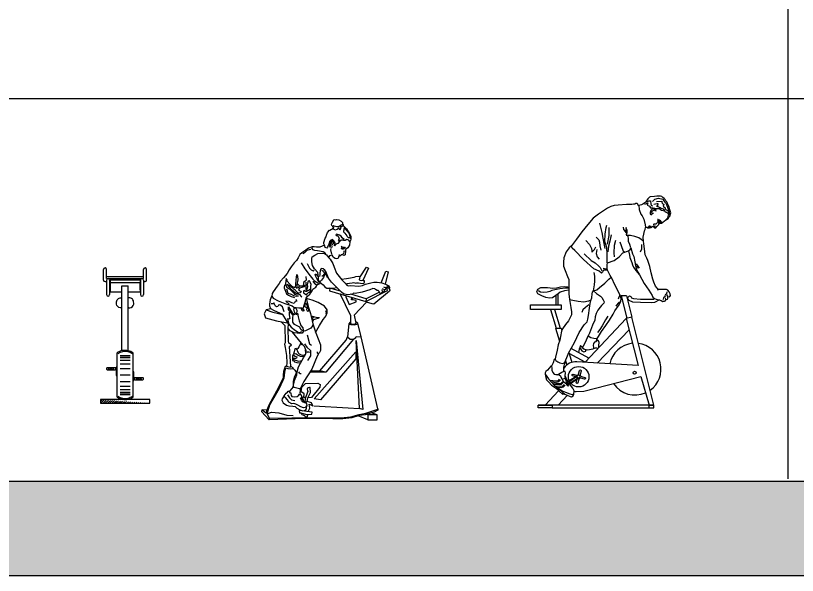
# Model space of a CAD drawing. Header units: millimetres. Extents: x 24547 to 62889, y 34568 to 56011.
# Drawn here: x 48525 to 54806, y 34568 to 39067 of the extents above; entities that cross this region are included whole.
import ezdxf

# ---------------------------------------------------------------- set-up
doc = ezdxf.new("R2010")
doc.units = ezdxf.units.MM
doc.layers.add('www.cad-blocks.net', color=7, linetype='Continuous')

# ---------------------------------------------------------------- blocks, each defined once
blk = doc.blocks.new('A$C1FE77035')
for p, q in [((547.6, 1058.1), (545.8, 1037.3)), ((545.8, 1037.3), (836.8, 950.2)), ((633.7, 1033.1), (547.1, 1058.1)), ((838.8, 973.7), (717.4, 1008.8)), ((836.8, 950.2), (1010.8, 1039.6)), ((947.2, 1025), (838.8, 973.7)), ((1009.8, 1054.6), (985.3, 1043)), ((1009.8, 1054.6), (997.1, 1057.3)), ((1010.8, 1039.6), (1009.8, 1054.6)), ((838.8, 973.7), (836.8, 950.2)), ((43.9, 46.8), (79.3, 62.5)), ((79.3, 62.5), (138.5, 54.9)), ((138.5, 54.9), (201.2, 37.5)), ((201.2, 37.5), (254.2, 35.3))]:
    blk.add_line(p, q)
for points in [[(537.6, 1403.6), (531.5, 1395.5), (529.4, 1386.8), (523.5, 1379.6), (509.5, 1386.4), (507.3, 1399.6), (499.3, 1414.5), (500.8, 1426.2), (510.2, 1460.7), (517.4, 1470.7), (522, 1483), (528.8, 1504.9), (545.1, 1523.6), (547.3, 1525.3), (560.2, 1532.6), (568.6, 1536.5), (573.9, 1546.7), (569, 1555.3), (564.9, 1561.7), (562.4, 1573), (570.3, 1587.8), (580.6, 1606.3), (582.9, 1609), (595.7, 1608.3), (604.9, 1610.1), (620.4, 1607.1), (639.8, 1595.7), (650.4, 1585.4), (649.8, 1573.6), (643.2, 1568.5), (634.5, 1562.7), (621, 1550.5), (605.4, 1552.5), (582, 1555.6), (577, 1563.2), (575.1, 1556.5), (576.6, 1552.3), (573.7, 1537.8), (573.2, 1533.9), (594.3, 1528.2), (607.8, 1532.4), (621, 1542.6), (621.8, 1533.6), (627.1, 1527.9), (633.7, 1533), (637.8, 1549.4), (633.6, 1555.8), (645.3, 1554.3), (649.9, 1558.7), (658.9, 1559.5), (656.9, 1566.7), (649.8, 1573.6)], [(658.9, 1559.5), (671, 1545.1), (681.5, 1534.8), (688.9, 1522.9), (697.4, 1511.9), (708.7, 1491.6), (716.3, 1473.8), (716.6, 1452.9), (715, 1440.2), (709.9, 1431.9), (705.6, 1436.5), (700.7, 1445), (684.4, 1449.1), (672.4, 1440.8), (659.7, 1442.4), (651.9, 1443.4), (635.6, 1440.5), (626.7, 1432.8), (611.7, 1416.8), (603.4, 1413.9), (592.8, 1408.4), (586.5, 1398.3), (587.6, 1407.1), (589.5, 1421.7), (580.9, 1439.7), (569.2, 1449.1), (555.7, 1443.9), (546.5, 1434.2), (541.8, 1420.9), (540.5, 1411.2), (537.6, 1403.6)], [(405.8, 1390.5), (375.6, 1379.5), (354.6, 1362.4), (324.1, 1341.5), (305.5, 1328), (294.1, 1301.7), (280.4, 1279.7), (260.3, 1262.5), (236.2, 1229.9), (220.1, 1205.2), (206.3, 1175.2), (175.3, 1142.5), (150.9, 1114.9), (141.4, 1096.9), (124.5, 1073.3), (92, 1028.9), (85.2, 1014.9), (82.5, 994.4), (92.2, 977.3), (133.1, 955.2), (185.1, 935.5), (246.2, 916.7), (259.6, 905.1), (299.8, 900.9), (324.4, 899.7), (337.1, 898.1), (339, 912.7), (352.1, 952.7), (358.3, 977.7), (368.4, 994.2), (387.2, 1009.6), (403, 1031.4), (411.2, 1049.2), (434.4, 1067), (449.8, 1086.8), (468.9, 1096.3), (467.8, 1109.7)], [(504.3, 1405.2), (468.1, 1388.4), (453.1, 1387.3), (440.1, 1387), (421.7, 1390.4), (405.8, 1390.5), (400.8, 1382.2), (408.2, 1370.3), (425.3, 1364.2), (449.5, 1360), (495.4, 1354.1), (507.1, 1344.7), (513.9, 1330.4)], [(709.9, 1431.9), (706.4, 1404.6), (692.5, 1381.6), (675, 1369), (673.2, 1362.3), (670.3, 1325), (664, 1321.8), (650.8, 1327.5), (643.8, 1327.4), (638.6, 1325.1), (635.2, 1321.6), (633.8, 1318.8), (629.9, 1319.3), (626.2, 1321.7), (625.9, 1318.8), (625.4, 1314.9), (620, 1311.6), (618, 1311.9), (616.5, 1308.1), (613.6, 1300.6), (611.1, 1296.9), (600.9, 1294.3), (591.2, 1296.5), (577.3, 1304.2), (572.7, 1314.8), (567.8, 1322.3), (554.6, 1320.1), (544.3, 1317.4), (537.8, 1305.4), (549.7, 1290), (572.1, 1256.3), (583.3, 1227.1), (602.7, 1178), (644.5, 1124.6), (669.9, 1098.5), (685.8, 1083.5), (696.1, 1078.3), (713, 1079), (781, 1075.2), (809.2, 1078.5), (834.4, 1089.2), (877.7, 1101.4), (902.3, 1107.2), (927.1, 1107), (965.9, 1100), (995.2, 1089.2), (1021.3, 1075.9), (1028, 1066.2), (1028.1, 1059.2), (1024.7, 1055.7), (1013.6, 1062.1), (1003.8, 1063.3), (997.8, 1063.1), (996.8, 1055.3), (991.9, 1048), (985.7, 1045.8), (985.4, 1043.9), (984, 1033.2), (978.1, 1026), (971.2, 1025.9), (968.4, 1027.2), (965.6, 1020.7), (958.9, 1015.6), (950.3, 1017.7), (944.2, 1032.3), (936.1, 1038.4), (928.3, 1039.4), (915.3, 1047), (910.2, 1053.6), (892.7, 1055.9), (869.6, 1045.9), (806.5, 1026.3), (751.6, 1016.5), (737.9, 1018.3), (734.4, 1013.8), (701.4, 1004.2), (678.8, 1006.1), (656.7, 1011.9), (640.7, 1025.9), (602.1, 1065.6), (560.8, 1106.6), (538, 1138.3), (526.7, 1165.6), (517.4, 1185.6), (506.7, 1172.1), (497.2, 1144.6), (481.3, 1121.8), (467.8, 1109.7), (458, 1117.9), (455.9, 1147.9), (450.7, 1184.3), (423.6, 1212.6), (407.4, 1241.5), (402.3, 1270.9), (403.5, 1295.5), (407.2, 1309), (428, 1324.1), (450.4, 1336.1), (486.7, 1340.4), (504.3, 1338.1), (520.5, 1325.1), (537.8, 1305.4)], [(565.9, 1392.6), (563.1, 1386), (552.3, 1387.4), (548.5, 1395.9), (549.5, 1403.7), (548.1, 1415.7), (556.9, 1438.4), (564.1, 1440.4), (577.2, 1433.8), (579, 1424.6), (575.9, 1416.1), (568.6, 1413.1), (568.5, 1405.2)], [(568.8, 1423), (566.9, 1431.2), (559.7, 1429.1), (557.3, 1418.5), (556.5, 1411.7), (557.2, 1409.6), (557.2, 1401.7), (560.3, 1403.2), (562.5, 1404.9)], [(640.2, 1383.4), (644, 1375), (649.9, 1374.2), (657.8, 1374.2), (665.3, 1378.2)], [(640.2, 1383.4), (647.3, 1377.5), (654.2, 1376.6), (661, 1375.8), (665.3, 1378.2)], [(394.8, 1367.9), (381.6, 1365.6), (364.1, 1360.9), (343.9, 1342.7), (330.8, 1333.5)], [(555.1, 1378.1), (552.6, 1366.6), (561.9, 1330.6)], [(621.1, 1328), (621.6, 1323.9), (622, 1319.9)], [(625.7, 1325.4), (629.4, 1322.9), (632.2, 1321.6)], [(654.1, 1329.7), (652.5, 1332.8), (654.9, 1336.5), (658.8, 1336), (660.7, 1334.8)], [(663.6, 1357.2), (657.5, 1341.1)], [(316.6, 1261.9), (347.9, 1212.3), (390.4, 1157.2), (411.9, 1131.6), (424.8, 1116.1), (438.9, 1110.3), (450.6, 1100.8), (453.1, 1096.5)], [(364.4, 1255.8), (385.7, 1220.3), (398.7, 1205.7), (413.5, 1197.9), (422, 1201.7)], [(517.4, 1185.6), (506.7, 1202.9), (495.1, 1213.3), (482.7, 1216.9), (472.9, 1210.2), (471.1, 1196.6), (467.8, 1178.2), (466.4, 1167.4), (464.5, 1152.8)], [(480.9, 1203.2), (491.2, 1197.9), (495.9, 1188.4), (499.3, 1184)], [(792.6, 1148.2), (842.9, 1227.7), (859.7, 1219.5), (812.7, 1119.9)], [(960.2, 1101), (997, 1193.9), (1016.3, 1189.4), (991.9, 1090.5)], [(355, 1151.9), (357.2, 1122.8), (350.3, 1115.8), (340.1, 1106.2), (336.1, 1097.8), (335.3, 1084), (327.9, 1073), (307.2, 1073.7), (290.5, 1090.7), (289, 1101.9), (292.1, 1126.2), (290.8, 1154.2), (283.5, 1167), (276.1, 1148.1), (274.6, 1121.6), (270.7, 1091.3), (269.2, 1063.7), (262.2, 1063.7), (246.4, 1071.6), (226.8, 1089.1), (204.2, 1113.8), (205.7, 1125.5), (196.2, 1136.6), (193.5, 1116.2), (190.6, 1093.7), (201.8, 1064.5), (227.6, 1049.3), (254.8, 1022), (265.2, 1009.7), (283.2, 1003.4)], [(428.1, 1172.2), (431.9, 1155.8), (441.7, 1139.7), (451.2, 1120.6), (458.5, 1107.7)], [(433.2, 1173.5), (444, 1165.1), (448.3, 1159.6), (452.4, 1153.2)], [(507.1, 1183), (501.5, 1170.8), (492.9, 1158), (484.1, 1151.2)], [(511.3, 1178), (523.7, 1153.2), (537.3, 1140.1)], [(679.9, 1089.1), (690.7, 1096), (706.9, 1098.9), (726.9, 1100.2), (738.3, 1103.7), (747.8, 1100.5), (756.4, 1098.4), (764.6, 1100.3), (777.5, 1100.6), (793.1, 1098.6), (821.5, 1096), (826.8, 1106.2), (825.2, 1117.3), (817.5, 1118.3), (812.7, 1119.9), (802.5, 1117.2), (792.8, 1119.5), (786.5, 1124.2), (787.6, 1139.9), (792.6, 1148.2), (775.3, 1152.4), (755, 1149.1), (739.5, 1144.2), (714, 1138.5), (680.8, 1133.9), (641.6, 1128.3)], [(183.4, 1083.7), (180.4, 1060.3), (191.9, 1034), (200, 1012.2), (215.7, 1003.2), (238.1, 992.4), (257.1, 986), (264.8, 984)], [(348.1, 1083.3), (339.3, 1068.6), (321.8, 1063.9), (305.2, 1058.1), (296.8, 1047.3), (301.9, 1040.7), (315.9, 1033.9), (318.1, 1027.7), (308.4, 1022), (297.9, 1017.4), (290.5, 1021.3), (270.3, 1041.8), (257.5, 1050.4), (230.7, 1073.7), (204.9, 1088.9), (232, 1052.7), (252.8, 1037.1), (271.6, 1020.8), (303.6, 1007.7), (318.5, 991.9), (322.7, 986.4)], [(284.4, 1097.5), (279.5, 1059.4), (293.9, 1063.5), (302.1, 1065.4), (297, 1072)], [(356, 1106.1), (354.5, 1071.6), (353.7, 1049.9), (360.1, 1045.1), (366.3, 1047.2), (370.3, 1070.5), (369.2, 1085.5), (373.1, 1107.9), (375.2, 1116.5), (378.8, 1121), (385.6, 1112.2), (395, 1093.1), (393.8, 1068.5), (391.5, 1049.9), (382.4, 1041.2), (363.7, 1034.7), (362.2, 1030.9), (354.4, 1031.9), (342.3, 1038.4), (336.7, 1033.2), (337, 1020.3), (345.2, 1014.3), (352.6, 1010.3), (361.7, 1004.2), (369, 1014.2), (378.3, 1024.9), (381.5, 1026.4), (391.3, 1033.1), (394.5, 1042.6), (398.2, 1048.1)], [(412.7, 1114.6), (415.1, 1110.4), (429.6, 1091.6), (436.2, 1088.8), (437.9, 1086.6)], [(468.1, 1106.3), (493.2, 1085.9), (508, 1070.1), (518.8, 1061.8), (521.5, 1059.4), (532.2, 1058), (547.1, 1058.1), (573.9, 1058.6), (605.1, 1062.5)], [(977.8, 1069.7), (985.3, 1065.7), (994.1, 1064.6)], [(1007.7, 1077.7), (1009.7, 1070.5)], [(1014.1, 1073.9), (1017.3, 1067.5)], [(199.4, 1053.9), (210.6, 1017.7), (236.5, 1010.4), (255, 1000.1), (267.4, 996.5), (282.1, 994.6), (288.2, 995.8), (295.3, 996.9)], [(1023.5, 1056.3), (1029.1, 1043.2), (1027, 1034.6), (902.6, 930.8), (889, 932.6), (842.3, 946.5), (744.4, 841.3), (757.9, 776.4), (745.8, 767.1), (721.3, 769.3), (715.8, 773), (716.9, 835), (630.8, 1011.9)], [(964.1, 1047.6), (967.6, 1036.3), (968.3, 1034.2)], [(968.1, 1056), (974.6, 1052.2), (979.9, 1047.6)], [(358.3, 977.7), (374.4, 910.3), (392.8, 853.5), (410, 772), (409.8, 755.2), (394.5, 736.4), (351.3, 716.2), (335.8, 711.3), (325.1, 697.8), (305.7, 693.4), (260.8, 698.2), (228.3, 715.3), (214, 735), (214.9, 772.5), (200.2, 797.1), (169.1, 847.7), (103.5, 876.9), (72.7, 891.8), (65.6, 913.5), (65.6, 928.4), (70.7, 968.3), (82.5, 994.4)], [(274.8, 968.8), (282.6, 952.9), (270.4, 950.5), (261.3, 933.8), (242.4, 941.2), (220.7, 950), (193.4, 953.5), (222.2, 930.9)], [(432.8, 703), (465.8, 759.2), (493.7, 806.1), (508.6, 822), (516.1, 833.9), (526.3, 859.3), (525.4, 883.2), (505.4, 912.5), (452.9, 943), (404.8, 962.1), (367.7, 973.8), (358.3, 977.7)], [(676.9, 998.1), (675.3, 988.9), (703.1, 927.9), (759.3, 948.3), (760.5, 958.1), (731.5, 963.8), (731.2, 981.8)], [(731.5, 963.8), (722.8, 964.9), (724.6, 983.8)], [(72.7, 891.8), (36, 883.4), (18.9, 851), (30.6, 818.7), (119.7, 795.4), (190.4, 782.3), (215.2, 778.6)], [(36, 883.4), (89.2, 865.6), (169.1, 847.7)], [(179.7, 868.1), (168, 908.2), (146.2, 923.9), (136, 921.3), (129.6, 910.2), (118.4, 907.7), (110.4, 914.7), (98.6, 939), (95.8, 932.4), (76.9, 931.9)], [(356.3, 939.4), (374.8, 898.4), (375.8, 883.4), (375.1, 869.6), (368.6, 873.4), (363, 884), (364.8, 897.7), (353, 906.1), (347.2, 906.9), (349.4, 924.4), (350.7, 934.2), (356.3, 939.4)], [(221, 865.7), (220.3, 845), (226.4, 815.5), (219.5, 808.5), (208.2, 812.9), (217.3, 768.2), (236.1, 745), (272.1, 716.6), (292.4, 705), (308, 703), (318.3, 706.6), (321.8, 710.2)], [(396.6, 835.5), (424, 827), (452.3, 823.3), (465, 821.7)], [(416.8, 829.2), (408.9, 817), (404, 800.6)], [(412.7, 800.7), (411.8, 793.9), (420.4, 806.6), (434.1, 812.8), (454.6, 818.1), (465, 821.7)], [(513.8, 877.7), (517.9, 863.4), (515.3, 850.8)], [(157.6, 788.3), (186.1, 757.1), (189, 618.1), (184.6, 606.8), (190.1, 580.3), (198.8, 517.8), (203.1, 458.9), (200.5, 430.5), (219.6, 425), (228.3, 423.9), (233.7, 427.2), (224.8, 588.7), (239.4, 601.7), (218.6, 617.3), (216.6, 632.4), (214, 735)], [(410, 772), (434.2, 698.6), (472.5, 603.6), (473.6, 581.6), (472.6, 558), (465.5, 542.1), (460.6, 534.8), (446.7, 511.1), (402.6, 407.8), (340.2, 308), (309.9, 249.5), (292.3, 251.8), (260.8, 260.8), (252.5, 265.8), (263.9, 315.8), (281.8, 362.1), (284.7, 384.5), (295.1, 426.7), (313.5, 454), (338.5, 502.3), (348.6, 518.8), (354.1, 530.9), (357.3, 555.3), (344.7, 588.6), (320.7, 617.4), (295.4, 644.3), (248.2, 704.9)], [(701.8, 771.8), (689.3, 667.5), (712.5, 647.6), (738.2, 647.3), (755.8, 660.9), (758.8, 668.4), (799.1, 666.2), (771.6, 775.7)], [(716, 785.1), (708, 781.9), (701.8, 771.8), (716.7, 764.9), (744.3, 763.3), (765.9, 769.5), (771.6, 775.7), (766.5, 782.3), (755.8, 786.5)], [(364.7, 681.8), (385.4, 611.9), (400.6, 599)], [(394.4, 394.7), (468.8, 394.9), (679.7, 638.9), (689.3, 667.5)], [(738.2, 647.3), (516.8, 382.7), (468.8, 394.9)], [(932.6, 88.7), (865.2, 391.4), (799.1, 666.2)], [(283.4, 566.1), (276.2, 572), (266.2, 571.3), (262.7, 559.9), (261, 546.2), (255.7, 528.1), (248.8, 513.2), (248.3, 494.4), (257, 484.4), (272, 478.5), (294.9, 471.6), (311, 473.4), (324.2, 474.7)], [(311, 611.1), (299.8, 585.8), (290.1, 572.2), (283.4, 566.1), (285.7, 553.9), (295.4, 536.8), (302.4, 529), (316.5, 523.2), (331, 520.4), (343, 521.8), (352.6, 527.6)], [(312, 626.6), (311, 611.1), (324.2, 606.4), (332.6, 603.1)], [(344.5, 609.9), (363.8, 582.7), (391.3, 558.3), (392.6, 514.6), (368, 477.2)], [(352.1, 569.1), (350.2, 554.5), (351.6, 542.4), (354.8, 536.1)], [(255.7, 520.4), (269.5, 512.7), (283.4, 504.9), (281, 494.3), (271.8, 491.6), (261, 493), (247.9, 498.6)], [(264, 531.2), (275.2, 533.7), (288.4, 521.1), (310.8, 510.3), (325.5, 508.4), (336.2, 514.9)], [(363.4, 541.1), (369, 546.3), (375.8, 545.5), (380.7, 544.8), (384.7, 545.3)], [(445.2, 545.4), (445.1, 537.5), (450.4, 531.9), (453, 529.6)], [(248.3, 494.4), (248.2, 477.6), (261.2, 471), (264.6, 466.6), (283.7, 461.1), (308, 458), (316.6, 460.1)], [(0.7, 80.2), (0, 67.4), (61.7, 0), (63.4, 13.6), (43.9, 46.8), (66.4, 121.2), (99.5, 178.3), (142.1, 255), (173.1, 318.3), (180.1, 334.2), (186.4, 382.9), (191.5, 407), (197.7, 417.1), (209.2, 413.6), (233.5, 410.5), (253.5, 411.9), (253.2, 416.9), (233.7, 427.2)], [(200.5, 430.5), (190.3, 428.9), (174.3, 389.4), (173.6, 360.8), (171.6, 337.3), (154.7, 298.9), (119, 229.2), (60.8, 123.9), (39.4, 73.2), (35.8, 52.8), (0.7, 80.2), (43.3, 82.4)], [(253.5, 411.9), (265.7, 398.5), (276.7, 384.2), (275, 370.6), (261.4, 342.6), (253.1, 309), (252.5, 265.8), (226.5, 233.3), (222.5, 224.9), (223.9, 220.7), (230.7, 219.9), (235.5, 210.3), (237.3, 194.3), (243.5, 188.5), (264.8, 184.8), (285.1, 188.1), (299.3, 198.1), (304.2, 205.4), (311.1, 205.5), (310.7, 217.5), (311.1, 236.2), (309.9, 249.5)], [(294.8, 386.4), (301.6, 377.6), (309.9, 372.6), (317.8, 372.6)], [(516.8, 382.7), (387.2, 383.1)], [(317.6, 223.6), (321.6, 261.7), (352.2, 291.4), (450.8, 295.5), (471, 283), (466.4, 262.8), (399.3, 180.4), (370.1, 177.2)], [(365.2, 147.2), (370.1, 177.2), (393.6, 220.7), (389.6, 258.9), (383.7, 259.6), (372.5, 257.1), (368.1, 253.7), (367, 245), (367.9, 236.9), (371.8, 228.5), (349.4, 170), (347.3, 138.5)], [(181.5, 191.6), (165.6, 167.9), (163.2, 157.3), (172.5, 137.3), (198.6, 117.1), (218.7, 111.5), (249.3, 110.5), (269.5, 105.9), (282.8, 93.3), (306.9, 80.3), (329.7, 73.4), (351.1, 77.6), (361.4, 88.1), (362.9, 115.7)], [(311.1, 205.5), (325.1, 182.9), (335.9, 151.8), (344.1, 138.9), (355.8, 137.4), (360.7, 128.8), (362.9, 115.7), (349.8, 98.5), (337.6, 96.2), (314.7, 103.1), (291.9, 117.9), (275.2, 127), (257.9, 131.2), (243.7, 128.1), (218.6, 141.2), (206.4, 161.6), (191.8, 179.3), (180.6, 184.7), (181.5, 191.6), (197.4, 215.2), (208.2, 221.8), (213.2, 230), (219.3, 231.2), (222.5, 224.9)], [(207.5, 201.1), (223.1, 176.3), (241, 161.1), (252.6, 158.6), (266.9, 154.8)], [(352.5, 178.2), (339.5, 178.2), (342.4, 208.5), (331.8, 217.8), (317.6, 223.6)], [(319.1, 182.7), (310.1, 167)], [(323.8, 173.2), (315.7, 156.4)], [(327.2, 160.9), (321.3, 145.8)], [(332.5, 148.3), (328.2, 138)], [(372.7, 66.7), (387, 92.9), (385.2, 109.9), (381.2, 125.3), (402.9, 116.5), (412.3, 112.4), (401.5, 136.5), (365.2, 147.2), (349.2, 138.2)], [(63.4, 13.6), (242.1, 16.4), (386.8, 16.5), (546.2, 15.8), (637.4, 15.9), (716.2, 24.5), (783.1, 43.6), (836.7, 52.5), (924.7, 81.8), (932.6, 88.7), (933.1, 77.7), (905.4, 62.5), (848.8, 46), (831.2, 40.4), (783.8, 33.6), (724, 15.6), (652.6, 8), (572.4, 8.4), (413, 9.2), (269.3, 8.9), (61.7, 0)], [(420.3, 113.3), (694.5, 95.7), (784.1, 91.1)], [(318.8, 54.5), (321.9, 41.9), (343.8, 35.1), (348.4, 24.6), (367.1, 23.2), (370.5, 43.3)], [(853.8, 0), (774.8, 30.9)], [(853.8, 39.9), (839.9, 43.1)], [(928.5, 39.9), (879.7, 55)]]:
    blk.add_lwpolyline(points)
for points in [[(712.7, 1461.3), (712.4, 1474.3), (704, 1501.1), (689.2, 1516.9), (670.1, 1538.2), (664, 1545), (659.6, 1533.7), (661.5, 1525.5), (657.3, 1516.1), (658.5, 1510), (667.1, 1499.9), (676.6, 1488.8), (685.1, 1477.8), (686.5, 1473.6), (696.5, 1466.4), (706.3, 1465.1)], [(615.4, 1475.9), (623.8, 1456.9), (617.7, 1447.8), (614.7, 1440.3), (619.4, 1437.7), (627.2, 1444.6), (642.4, 1446.6), (658.1, 1445.6), (663.5, 1448.8), (646.5, 1462.9), (638.1, 1474.9), (624.4, 1484.6), (601.8, 1493.5), (595, 1487.4), (599.1, 1481), (606.1, 1481)], [(639.5, 1393.4), (653.6, 1387.6), (664.5, 1387.2), (671.5, 1380.4), (663, 1383.4), (656.2, 1384.3), (645.8, 1388.6)], [(215.4, 907.1), (245.8, 858.6), (264, 846.3), (269.5, 850.6), (278.4, 850.4), (283.3, 849.8), (289.2, 856.9), (292.4, 827.8), (302.1, 795.9), (308.3, 774.3), (316.1, 758.4), (330.5, 739.7), (333, 720.6), (329.5, 716.1), (316, 726.7), (306.6, 745.8), (289.5, 751.9), (262.8, 767.3), (250, 783.8), (250.5, 818.4), (252.6, 841.9), (237.9, 858.6), (216.8, 887.1)], [(264.9, 898.7), (256.8, 889.8), (260, 868.6), (264.2, 863.1), (272.2, 856.2), (281.7, 853), (285.1, 879.2), (276.3, 895.2)], [(325.9, 895.8), (339.3, 884.1), (339.1, 875.2), (330.1, 874.4), (322.1, 881.4), (319.6, 892.6)], [(760.6, 636.4), (814, 82.5), (786.2, 90)], [(756.8, 545.3), (756.4, 488.9), (473.2, 160.1), (420.7, 167.9)], [(302.4, 75.1), (304.1, 57), (314.8, 55.6), (360.7, 42.8), (403.6, 45.2), (406.8, 62.6)], [(853.8, 0), (928.5, 0), (928.5, 39.9), (853.8, 39.9)]]:
    blk.add_lwpolyline(points, close=True)
blk = doc.blocks.new('A$C431E592C')
for p, q in [((728.2, 900.4), (773, 721.1)), ((771.6, 900.4), (728.2, 900.4)), ((771.6, 900.4), (813.9, 731.3)), ((160.2, 792.4), (205.9, 641.9)), ((191.9, 792.4), (237.5, 641.9)), ((768, 719.5), (438.4, 366.9)), ((201.5, 641.9), (247, 641.9)), ((201.5, 641.9), (233, 538)), ((247, 641.9), (251.8, 626.2)), ((791.4, 628.3), (536, 361.2)), ((306.7, 444.7), (309.1, 437)), ((469.1, 399.8), (325.5, 477.7)), ((280.9, 379.7), (291.3, 345.3)), ((438.4, 366.9), (309.1, 437)), ((309.1, 437), (330.7, 365.8)), ((381.1, 261.6), (301.6, 212.1)), ((375.1, 252.1), (304.1, 208)), ((382.4, 240.3), (312.2, 196.7)), ((393.9, 241.7), (315.1, 192.7)), ((225.2, 139), (117.5, 23.8)), ((296.6, 103), (220.8, 23.8)), ((952.8, 23.8), (61.4, 23.8)), ((173.1, 0), (951.5, 0))]:
    blk.add_line(p, q)
for points in [[(1105.7, 1522.2), (1113, 1536.7), (1122.3, 1544), (1122.3, 1553.3), (1126.3, 1569.2), (1125, 1577.2), (1125, 1577.2), (1119, 1592.4), (1117, 1605.7), (1113, 1617), (1105.7, 1630.2), (1099.1, 1650.8), (1094.5, 1658.1), (1087.8, 1666), (1081.2, 1676.6), (1073.2, 1684.6), (1063.9, 1691.2), (1055.3, 1699.2), (1045.3, 1702.5), (1030.7, 1702.5), (1013.5, 1702.5), (996.2, 1701.2), (962.4, 1697.9), (957.1, 1695.2), (947.8, 1687.3), (942.5, 1680.6), (935.9, 1673.3), (929.2, 1661.4), (926.6, 1655.4), (917.3, 1649.5), (910.6, 1644.8), (903.3, 1639.5), (891.4, 1634.2), (880.8, 1630.9), (869.5, 1627.6), (865.5, 1627.6), (860.9, 1639.5), (853.6, 1642.8), (846.3, 1642.8), (837.7, 1638.8), (826.4, 1637.5), (815.1, 1636.2), (803.1, 1636.9), (786.6, 1636.9), (772, 1636.9), (704.9, 1631.6), (672.4, 1626.9), (645.9, 1619), (619.3, 1606.4), (544.7, 1559.1), (502.3, 1524.6), (459.8, 1476.2), (412.7, 1415.2), (370.1, 1355.8), (329.6, 1304.1), (310.4, 1287.5), (286.5, 1254.4), (268.6, 1207.1), (263.9, 1171.3), (265.2, 1138.8), (277.8, 1105.6), (297.1, 1057.9), (307.7, 1032.7), (309, 969.4), (308.3, 917.7), (312.3, 871.9), (323.6, 808), (329.6, 773.5), (328.9, 748.9), (303.7, 700.5), (281.8, 670.7), (256.6, 636.2), (248, 618.3), (240, 575.6), (235.3, 544.4), (221.4, 506.6), (214.1, 463.9), (199.5, 408.2), (198.1, 393.6), (194.8, 394.3), (190.8, 389), (181.5, 363.1), (174.9, 347.2), (168.9, 336.6), (168.9, 339.3), (162.3, 335.3), (149.7, 318.7), (137.1, 304.8), (123.8, 294.2), (117.8, 282.9), (117.2, 272.3), (121.8, 244.9), (127.1, 225), (146.4, 207.8), (167.6, 183.2), (200.8, 160.7), (222, 155.4), (239.9, 142.8), (258.5, 123.4), (275.1, 111.5), (295.6, 103.5), (317.6, 92.9), (330.2, 90.2), (342.1, 97.5), (348.7, 110.8), (350.7, 138), (338.8, 160.5), (305.6, 205.6), (293.7, 224.8), (285.7, 240.7), (278.4, 257.3), (279.7, 283.8), (277.1, 292.5), (271.8, 293.8), (265.8, 293.1), (266.5, 303.7), (268.4, 328.9), (272.4, 348.2), (278.4, 361.4), (274.4, 366.1), (278.4, 373.4), (296.4, 418.8), (303.7, 439.4), (352.8, 525.6), (391.3, 607.1), (430.5, 668.4), (454.4, 693.6), (460.4, 713.5), (465.7, 743.3), (474.3, 803.3), (479, 841.1), (484.3, 864.3), (491.6, 884.9), (494.9, 918), (498.2, 930), (505.5, 940.6), (530.7, 920), (563.2, 900.1), (573.8, 888.2), (584.5, 869.6), (590.4, 853), (589.8, 842.4), (570.5, 823.2), (558.6, 810), (542, 786.7), (527.4, 758.2), (518.1, 733), (515.4, 707.2), (498.9, 665.4), (474.3, 601.5), (463, 580.3), (459.7, 577.6), (454.4, 565), (438.4, 527.2), (423.2, 497.4), (417.9, 489.4), (414.5, 490.1), (407.3, 498), (402.6, 503.3), (398.6, 494.1), (392, 472.8), (386.2, 444.8)], [(918.9, 1637.6), (931.9, 1643.7), (942.3, 1648), (938, 1631.4), (950.3, 1624.7), (955.3, 1621), (963.3, 1609.9), (971.3, 1609.3), (986.1, 1609.3), (997.8, 1607.4), (1011.3, 1604.4), (1034.1, 1604.4), (1041.5, 1598.2), (1051.3, 1590.8), (1079, 1585.3), (1079.6, 1580.4), (1080.9, 1576.1), (1092.6, 1573.6), (1100, 1569.3), (1107.4, 1564.4), (1108.6, 1558.8), (1106.1, 1550.8), (1100, 1527.4), (1097.5, 1523.8), (1087.6, 1511.2)], [(933.7, 1657.9), (951.6, 1664), (963.9, 1665.3), (967.6, 1638.8), (970.7, 1627.1), (983, 1624)], [(979.3, 1659.7), (999, 1677.6), (1029.1, 1686.8), (1061.8, 1677.6), (1070.4, 1665.9), (1079.6, 1654.2), (1090.7, 1642.5), (1096.3, 1626.5), (1108, 1593.3), (1114.1, 1584.1), (1114.1, 1558.8), (1112.9, 1552.7), (1113.5, 1547.1)], [(989.8, 1637.6), (1016.2, 1645), (1022.4, 1643.1), (1020.5, 1624.7), (1026.7, 1625.9), (1013.1, 1621.6), (1027.9, 1616), (1034.7, 1614.2), (1041.5, 1611.7), (1050.1, 1605.6), (1066.7, 1600.7), (1067.9, 1597), (1077.2, 1593.9), (1074.7, 1590.8)], [(1012.5, 1660.3), (1053.8, 1662.2), (1055, 1656), (1056.9, 1642.5), (1071, 1638.2), (1066.7, 1621.6), (1080.9, 1609.9), (1082.1, 1601.9), (1090.7, 1592.7), (1098.1, 1590.2), (1103, 1584.1), (1108.6, 1577.3), (1107.4, 1567.4), (1109.8, 1559.4)], [(869.5, 1627.6), (873, 1596.8), (885, 1557.1), (897.9, 1545.1), (910.9, 1518.3), (921.8, 1471.5), (922.8, 1452.1)], [(1006.4, 1583.4), (1008.2, 1590.8), (1003.9, 1597), (988.5, 1600.7), (976.8, 1598.8), (967, 1586.5), (960.2, 1571.7), (960.8, 1558.2), (965.7, 1554.5), (975.6, 1556.4), (977.4, 1561.3), (976.2, 1565.6), (980.5, 1566.8), (986.7, 1566.8)], [(1000.2, 1584.7), (994.1, 1589), (987.9, 1586.5), (979.3, 1581), (975.6, 1579.7), (971.3, 1574.8), (971.9, 1572.4), (976.2, 1573)], [(528.3, 535.4), (536.6, 557.2), (547, 573.8), (569.8, 614.3), (605.1, 664.1), (635.3, 706.7), (663.5, 753.8), (677, 780.8), (712.3, 828.6), (726.8, 858.7), (727.9, 877.3), (723.7, 898.1), (706, 934.4), (678, 989.4), (652, 1042.9), (640.6, 1063.7), (615.6, 1112.4), (616.7, 1151.9), (618.8, 1167.5), (672.8, 1185.1), (712.3, 1215.2), (742.4, 1247.4), (786, 1264), (796.4, 1229.7), (798.5, 1210), (808.9, 1183), (815.1, 1169.5), (819.2, 1149.8), (827.6, 1133.2), (845.2, 1105.2), (875.3, 1069.9), (913.8, 999.3), (951.2, 947.4), (977.1, 904.9), (983.4, 891.4), (994.8, 878.9), (1009.3, 873.7), (1032.2, 870.6), (1048.8, 863.3), (1063.3, 855), (1070.6, 859.2), (1070.6, 861.3), (1075.3, 859.5), (1084.2, 864.1), (1086, 869.5), (1086.7, 872), (1092.8, 872), (1100.3, 875.2), (1102.5, 879.5), (1102.8, 889.9), (1102.5, 896.7), (1114.7, 893.5), (1119.7, 897.4), (1124, 904.6), (1122.9, 917.1), (1113.9, 934.6), (1102.8, 947.2), (1092.1, 952.5), (1074.2, 952.5), (1044.8, 952.2), (1029.4, 952.2), (1020.1, 949), (1029.4, 952.2), (1017.2, 962.9), (1004, 979.4), (990.7, 1012), (982.5, 1036), (969.8, 1086), (958.7, 1137.1), (943.7, 1185.5), (933.6, 1204.5), (920.7, 1230.9), (916.7, 1280), (909.9, 1320.4), (906.3, 1341.6), (904.5, 1372.4), (909.1, 1396.2), (914.6, 1423.7), (920, 1433.7), (922.8, 1452.1), (926.3, 1454.4), (930.4, 1454), (934.2, 1452.5), (939.6, 1447.4), (945.6, 1447.4), (955.7, 1447.7), (957.3, 1450.3), (958.3, 1451.8), (960.8, 1451.2), (968.1, 1450.6), (974.1, 1452.8), (983.9, 1460.7), (989.5, 1455), (994.9, 1447.4), (999.7, 1446.8), (1006.3, 1449), (1015.8, 1458.2), (1030.7, 1473.7), (1034.2, 1483.5), (1039.5, 1486.4), (1051.9, 1486), (1063.5, 1493.9), (1076.2, 1503.1), (1093.6, 1515.4), (1105.7, 1522.2)], [(555.3, 1486.2), (573.2, 1409.6), (580.2, 1363.9), (588.2, 1321.1), (598.1, 1282.3)], [(617, 1165.9), (615.1, 1235.6), (614.1, 1289.3), (597.1, 1339), (600.1, 1396.7), (608.1, 1450.4), (613.1, 1470.3)], [(630, 1451.4), (630, 1385.7), (616, 1318.1)], [(744.6, 1452.6), (747.6, 1433.7), (759.6, 1418.8), (766.5, 1406.9)], [(906.3, 1341.6), (871, 1367.1), (838.2, 1379), (803.4, 1386), (783.5, 1386), (777.5, 1386), (773.5, 1385), (771.5, 1394.9), (776.5, 1410.9), (776.5, 1427.8), (768.5, 1444.7), (771.5, 1454.6)], [(951.4, 1460.6), (949.7, 1457), (945.3, 1452.9), (941.4, 1450.4), (941, 1448)], [(958.3, 1451.8), (956.3, 1461.8), (955.7, 1466.1)], [(960.1, 1463.7), (965.6, 1456.3), (970.1, 1454.4)], [(1022.3, 1506.4), (1022.6, 1499.4), (1020, 1491.2), (1013.6, 1485.4), (1005.8, 1478.9), (1001.8, 1476.9), (993.7, 1478), (990.1, 1477.6), (987.1, 1475.2), (987.1, 1472.5), (987.5, 1469.5)], [(990.5, 1465.9), (993.7, 1458.3), (997.3, 1456.4), (999.2, 1456.8), (1000.3, 1461.7), (999.4, 1464.8), (997.9, 1463.6), (996.7, 1461.4), (995, 1459.8)], [(1025.7, 1500.3), (1026.2, 1495.2), (1027.4, 1489.7), (1028.5, 1486.1), (1029.6, 1484.2)], [(1026, 1505.8), (1028.4, 1500.8), (1033.2, 1497), (1038, 1492.4), (1041.3, 1490.7), (1041.3, 1490.7)], [(1026.1, 1499.9), (1027, 1495.4), (1028.3, 1490.3), (1030.2, 1486.4), (1030.3, 1484.1)], [(647.9, 1391.7), (636, 1340), (627, 1301.2), (620, 1255.5)], [(761.6, 1433.7), (766.5, 1423.8), (771.5, 1407.9)], [(786, 1264), (800.4, 1274.6), (806.4, 1286.5), (798.4, 1313.4), (788.4, 1337.3), (788.4, 1354.2), (784.5, 1386)], [(443.9, 1346), (472.7, 1313.1), (488.6, 1283.3), (491.6, 1262.4), (493.6, 1253.5), (513.5, 1273.3), (524.5, 1294.2)], [(528.5, 1373.8), (547.4, 1352.9), (553.3, 1333), (556.3, 1302.2), (564.3, 1267.4)], [(683.7, 1346), (670.8, 1305.2), (669.8, 1247.5), (670.8, 1215.7)], [(716.6, 1336), (728.5, 1307.2), (743.4, 1261.4), (752.4, 1258.4)], [(615.6, 1112.4), (613, 1107.5), (596.1, 1108.5), (586.1, 1106.5), (579.1, 1090.6), (569.2, 1084.7), (551.3, 1098.6), (509.5, 1118.5), (425.7, 1194.4), (356.1, 1266), (333.2, 1285.9), (327.7, 1302.5)], [(531.4, 1273.3), (526.5, 1240.5), (536.4, 1214.7), (552.3, 1196.8)], [(806.4, 1286.5), (819.4, 1240.4), (830.3, 1217.5), (837.3, 1174.7), (842.3, 1144.9), (854.2, 1105.1), (875.3, 1069.9)], [(891.7, 1314.3), (891.7, 1275.6), (881.7, 1251.8)], [(429.9, 1238.5), (487.6, 1186.8), (520.5, 1166.9), (547.4, 1139.1), (559.3, 1130.1), (572.2, 1102.3)], [(849.2, 1159.2), (861.7, 1139.2), (873, 1122.9)], [(852.9, 1143), (865.5, 1122.9)], [(505.5, 940.6), (513.3, 989.6), (517.3, 1019.4), (516.3, 1060.2), (512.3, 1090)], [(582.2, 1125.2), (595.1, 1122.2), (609.1, 1117.2)], [(505.5, 940.6), (531.4, 948.4), (555.2, 968.3), (598, 1002.1), (628.9, 1034.9), (646.6, 1052.7)], [(308.7, 946.6), (307.9, 946.3), (274.1, 942.7), (237.6, 931.2), (220.7, 917.8), (202.9, 903.6), (175.3, 884.9), (152.2, 882.3), (122.8, 887.6), (90.8, 900.9), (58.7, 917.8), (51.6, 933.8), (59.6, 954.3), (81.9, 969.4), (107.7, 969.4), (136.2, 969.4), (178, 964.1), (209.1, 966.7), (240.3, 974.7), (271.4, 976.5), (298.1, 974.7), (309, 969.8)], [(304.3, 962.3), (282.1, 962.3), (234.9, 957.8), (194.9, 950.7), (170.9, 943.6), (153.9, 937.4), (132.6, 930.3), (105, 927.6), (81, 932.1), (65.8, 940.1), (65.8, 943.6)], [(202.9, 903.6), (202.9, 829.8), (220.7, 829.8), (220.7, 917.8)], [(714.5, 906.7), (711.5, 895.7), (705.5, 881.8), (704.6, 873.8)], [(1094.1, 933.2), (1093.6, 920.4), (1091.7, 914.6), (1083.4, 913.1), (1079.4, 902.8), (1080.9, 895.5), (1072.6, 892.1), (1068.2, 885.2), (1066.7, 874), (1063.8, 872.5)], [(1081.9, 885.7), (1084.3, 875.9)], [(1093.2, 910.7), (1101, 898.9)], [(484.9, 866.1), (465.7, 857.9), (427.8, 850.9), (383.1, 855.9), (339.3, 862.9), (312.7, 869.9)], [(467.7, 829.1), (440.8, 808.2), (419.9, 789.3), (412.9, 766.4)], [(713.5, 852), (703.6, 843), (690.6, 827.1), (686.6, 817.2)], [(619.9, 739.3), (603, 707.4), (576.2, 659.7), (557.2, 629.9), (539.3, 607)], [(463, 580.3), (483.6, 566.2), (509.5, 561.2), (528.4, 558.3), (540.5, 563.4)], [(550.3, 486.6), (549.5, 489), (549.1, 501.6), (550.8, 526.4), (546.3, 541), (539.4, 543.8), (531.7, 538.5), (524, 531.2), (513.4, 528), (506.1, 519.5), (504.1, 502.4), (505.3, 487.4), (504.9, 479.3), (499.6, 472.8), (472.4, 466.3), (456.1, 464.3), (428.9, 473.6), (417.5, 480.9), (414.5, 490.1)], [(396.3, 483.5), (413, 459.6), (428.5, 451.3), (443.1, 457.6), (445.2, 464.8)], [(504.9, 479.3), (522, 484.6), (530.3, 482.5), (541.2, 476.9)], [(198.1, 393.6), (204.4, 381.1), (219, 369.7), (235.7, 362.4), (258.7, 358.2), (274.4, 366.1)], [(168.9, 336.6), (170, 320), (172.1, 302.8), (178.3, 284), (190.3, 271.5), (203.9, 267.8), (216.9, 267.3), (224.8, 268.4), (232.1, 264.7), (239.4, 257.4), (243.6, 247.5), (251.9, 235), (262.3, 215.7), (282.2, 199.5), (295.2, 183.3), (302.5, 179.2), (307.8, 181.8), (303.6, 192.2), (290, 211), (282.2, 237.6), (278.4, 257.3)], [(117.2, 272.3), (143, 233.4), (190.7, 183.5), (254.4, 137.9), (279.9, 127.3), (317, 113.5), (335.1, 109.3), (349, 114.7)], [(203.9, 267.8), (223.7, 272.5), (237.8, 278.8), (251.4, 288.2), (265.8, 293.1)], [(152.8, 223.1), (207.2, 218.4), (223.3, 221.7), (234, 232.5)], [(162.8, 212.7), (207.8, 208.8), (228, 213), (240.7, 225.8)], [(173.2, 201.8), (229.2, 197), (245.2, 200.3), (255.9, 211.1)], [(183.2, 191.4), (229.7, 187.4), (249.9, 191.6), (262.6, 204.4)], [(196.8, 179.2), (244.3, 175.1), (260.3, 178.4), (271.1, 189.2)], [(278, 245.9), (270.7, 235), (256.1, 232.9)], [(267.5, 116.9), (259.4, 108.7), (200.8, 160.7)], [(211.9, 168.4), (244.9, 165.5), (265, 169.7), (277.8, 182.5)]]:
    blk.add_lwpolyline(points)
for points in [[(1020.2, 1514.1), (1027, 1510), (1033.6, 1504.1), (1040.4, 1500.7), (1045.3, 1494.8), (1048.3, 1492.2), (1049.7, 1490.9), (1051.2, 1491.2), (1052.1, 1492.4), (1052.1, 1493.5), (1051.4, 1494.6), (1050.2, 1498.4), (1047.8, 1501.8), (1043.8, 1504.7), (1037.4, 1508.8), (1028.9, 1513.2), (1024.3, 1514.5)], [(0, 829.8), (245.6, 829.8), (245.6, 792.4), (0, 792.4)], [(61.4, 23.8), (173.1, 23.8), (173.1, 0), (61.4, 0)], [(990.8, 23.8), (951.5, 23.8), (951.5, 0), (990.8, 0)]]:
    blk.add_lwpolyline(points, close=True)
for points in [[(1036, 869), (996.5, 847.9), (975, 845.7), (882.5, 846.8), (820.8, 851.2), (793.3, 862.8), (782.3, 876.5), (782.3, 886.4, -1), (810.4, 886.4), (810.4, 886.4), (810.8, 885.9), (827.5, 878.9), (883.7, 874.9), (973.7, 873.8), (988.1, 875.3), (994.8, 878.9)], [(350.3, 132.1, 0.03249), (365.8, 131.1), (427.4, 133.8), (887.3, 254.2), (952.8, 23.8), (990.8, 23.8), (813.9, 731.3), (768, 719.5), (864.8, 342.1), (372.4, 370.7, 0.257874), (267.8, 320.7)], [(365.3, 250), (337.4, 257.4, -1), (341, 270.6), (368.8, 263.2, 0.414214), (385.6, 272.8), (393.1, 300.7, -1), (406.3, 297.1), (398.8, 269.3, 0.414214), (408.4, 252.5), (436.3, 245, -1), (432.7, 231.8), (404.9, 239.3, 0.414214), (388.1, 229.7), (380.7, 201.8, -1), (367.5, 205.4), (374.9, 233.2)], [(375.4, 236, 0.273607), (369, 248.3)]]:
    blk.add_lwpolyline(points, format="xyb")
for centre, radius in [((386.9, 251.2), 82.3), ((836.5, 283.1), 12.1)]:
    blk.add_circle(centre, radius)
for centre, radius, start, end in [((1028.9, 1498.6), 12.3, 267.69641, 326.55939), ((840, 312.3), 208.4, 95.70321, 168.0738), ((840, 312.3), 208.4, 305.53126, 82.54959), ((386.9, 251.2), 11.8, 175.91471, 247.69343), ((386.9, 251.2), 11.8, 297.51375, 124.44742), ((840, 312.3), 208.4, 213.78713, 294.05105)]:
    blk.add_arc(centre, radius, start, end)
blk = doc.blocks.new('A$C320F2D97')
h = blk.add_hatch()
h.set_pattern_fill('ANSI31', color=256, scale=45, style=0)
h.set_pattern_definition([(45, (-7394.591, -2522.937), (-3.9774756, 3.9774756), [])])
h.paths.add_polyline_path([(0, 0), (180, 0), (0, 13.5)])
for p, q in [((11.3, 450.4), (11.3, 488.9)), ((22.5, 456), (22.5, 488.9)), ((157.5, 456), (157.5, 488.9)), ((168.8, 450.4), (168.8, 488.9)), ((22.5, 463.5), (157.5, 463.5)), ((16.9, 444.7), (22.5, 444.7)), ((22.5, 456), (157.5, 456)), ((22.5, 450.4), (22.5, 397.1)), ((33.8, 450.4), (33.8, 397.1)), ((33.8, 444.7), (35.1, 444.7)), ((35.1, 450.9), (144.9, 450.9)), ((35.1, 450.9), (35.1, 407.3)), ((35.1, 441.9), (144.9, 441.9)), ((78.8, 192.3), (78.8, 429.8)), ((78.8, 429.8), (101.3, 429.8)), ((101.3, 260.7), (101.3, 429.8)), ((144.9, 450.9), (144.9, 407.3)), ((144.9, 444.7), (146.3, 444.7)), ((146.3, 450.4), (146.3, 397.1)), ((157.5, 450.4), (157.5, 397.1)), ((157.5, 444.7), (163.1, 444.7)), ((35.1, 407.3), (78.8, 407.3)), ((101.3, 407.3), (144.9, 407.3)), ((101.3, 192.3), (101.3, 260.7)), ((60.8, 132.4), (60.8, 184.5)), ((72, 175.2), (109.3, 175.2)), ((72, 172.9), (109.3, 172.9)), ((119.3, 83.6), (119.3, 184.5)), ((72, 166.8), (109.3, 166.8)), ((72, 157.7), (109.3, 157.7)), ((72, 144.8), (109.3, 144.8)), ((27.6, 121.2), (35.5, 131.4)), ((35.5, 121.2), (27.7, 131.4)), ((43.4, 121.2), (35.5, 131.4)), ((35.5, 121.2), (43.4, 131.4)), ((43.4, 121.2), (51.2, 131.4)), ((51.2, 121.2), (43.4, 131.4)), ((60.8, 22.5), (60.8, 132.4)), ((72, 127.3), (109.3, 127.3)), ((57.5, 105), (60.8, 105)), ((57.5, 103.7), (60.8, 103.7)), ((57.5, 102.8), (60.8, 102.8)), ((57.5, 102.2), (60.8, 102.2)), ((57.5, 101.8), (60.8, 101.8)), ((72, 103.8), (109.3, 103.8)), ((72, 103.8), (109.3, 103.8)), ((122.5, 114.2), (119.3, 114.2)), ((122.5, 113.8), (119.3, 113.8)), ((122.5, 113.2), (119.3, 113.2)), ((122.5, 112.3), (119.3, 112.3)), ((122.5, 111), (119.3, 111)), ((128.8, 84.6), (136.6, 94.8)), ((136.6, 84.6), (128.8, 94.8)), ((144.5, 84.6), (136.6, 94.8)), ((136.6, 84.6), (144.5, 94.8)), ((144.5, 84.6), (152.4, 94.8)), ((152.3, 84.6), (144.5, 94.8)), ((72, 80.2), (109.3, 80.2)), ((72, 62.8), (109.3, 62.8)), ((119.3, 22.5), (119.3, 83.6)), ((72, 49.9), (109.3, 49.9)), ((72, 40.7), (109.3, 40.7)), ((72, 34.7), (109.3, 34.7)), ((72, 32.4), (109.3, 32.4))]:
    blk.add_line(p, q)
for points in [[(35.1, 419.3), (35.1, 441.8), (33.8, 441.8), (33.8, 419.3)], [(144.9, 419.3), (144.9, 441.8), (146.3, 441.8), (146.3, 419.3)], [(35.1, 414.8), (35.1, 419.3), (33.8, 419.3), (33.8, 414.8)], [(144.9, 414.8), (144.9, 419.3), (146.3, 419.3), (146.3, 414.8)], [(55.3, 129.4), (55.3, 123.2), (53.3, 121.2), (25.6, 121.2), (23.6, 123.2), (23.6, 129.4), (25.6, 131.4), (53.3, 131.4)], [(55.3, 129.5), (55.3, 123.2), (57.5, 123.2), (57.5, 129.5)], [(124.7, 86.5), (124.7, 92.8), (122.5, 92.8), (122.5, 86.5)], [(156.4, 92.8), (156.4, 86.6), (154.4, 84.6), (126.7, 84.6), (124.7, 86.6), (124.7, 92.8), (126.7, 94.8), (154.4, 94.8)], [(0, 0), (180, 0), (180, 13.5), (0, 13.5)]]:
    blk.add_lwpolyline(points, close=True)
for points in [[(78.8, 351.1, -0.248951), (72.2, 348.9, -0.307), (58.5, 362.1, -0.154151), (61.3, 377.8, -0.205803), (72, 385.4)], [(72, 385.4, -0.013424), (78.8, 385.8, -0.013424)], [(108, 385.4, 0.013424), (101.3, 385.8, 0.013424)], [(101.3, 351.1, 0.248951), (107.8, 348.9, 0.307), (121.5, 362.1, 0.154151), (118.7, 377.8, 0.205803), (108, 385.4)], [(60.8, 132.4), (58, 132.4, 0.414214), (57.5, 132), (57.5, 101.8, 0.414214), (58, 101.4), (60.8, 101.4)], [(119.3, 83.6), (122, 83.6, 0.414214), (122.5, 84), (122.5, 114.2, 0.414214), (122, 114.6), (119.3, 114.6)]]:
    blk.add_lwpolyline(points, format="xyb")
for centre, radius, start, end in [((16.9, 488.9), 5.62, 0, 180), ((163.1, 488.9), 5.62, 0, 180), ((16.9, 450.4), 5.62, 180, 270), ((28.1, 450.4), 5.62, 0, 180), ((151.9, 450.4), 5.62, 0, 180), ((163.1, 450.4), 5.62, 270, 0), ((28.1, 397.1), 5.62, 180, 0), ((151.9, 397.1), 5.62, 180, 0), ((90, 141.5), 52, 77.5131, 124.2055), ((90, 141.5), 47.5, 77.5131, 124.2055), ((90, 141.5), 47.5, 55.7945, 77.5131), ((90, 141.5), 52, 55.7945, 77.5131), ((90.2, 65.6), 52, 235.7945, 282.4869), ((90.2, 65.6), 47.5, 235.7945, 282.4869), ((90.2, 65.6), 47.5, 282.4869, 304.2055), ((90.2, 65.6), 52, 282.4869, 304.2055)]:
    blk.add_arc(centre, radius, start, end)
blk = doc.blocks.new('FORMAT')
at = {"layer": 'www.cad-blocks.net', "true_color": 0x546d8e}
h = blk.add_hatch(color=155, dxfattribs=at)
h.set_gradient(color1=(68, 68, 68), color2=(84, 109, 142), tint=1)
h.paths.add_polyline_path([(28248.9, 35325.8), (28248.9, 34567.8), (62888.5, 34567.8), (62888.5, 35325.8)])
at = {"layer": 'www.cad-blocks.net', "color": 155, "true_color": 0x546d8e}
for p, q in [((54732.1, 38419.9), (54732.1, 41758.2)), ((28248.9, 38401.8), (62888.5, 38401.8)), ((54732.1, 35343.9), (54732.1, 38419.9)), ((28248.9, 35325.8), (62888.5, 35325.8)), ((28248.9, 35325.8), (62888.5, 35325.8)), ((28248.9, 34567.8), (62888.5, 34567.8))]:
    blk.add_line(p, q, dxfattribs=at)

msp = doc.modelspace()

# ---------------------------------------------------------------- block references
for name, p in [('FORMAT', (0, 0)), ('A$C431E592C', (52662.1, 35913.5)), ('A$C1FE77035', (50501.5, 35818.4))]:
    msp.add_blockref(name, p)
at = {"xscale": 2.2, "yscale": 2.2, "zscale": 2.2}
msp.add_blockref('A$C320F2D97', (49205.9, 35951.1), dxfattribs=at)

doc.saveas('drawing.dxf')
